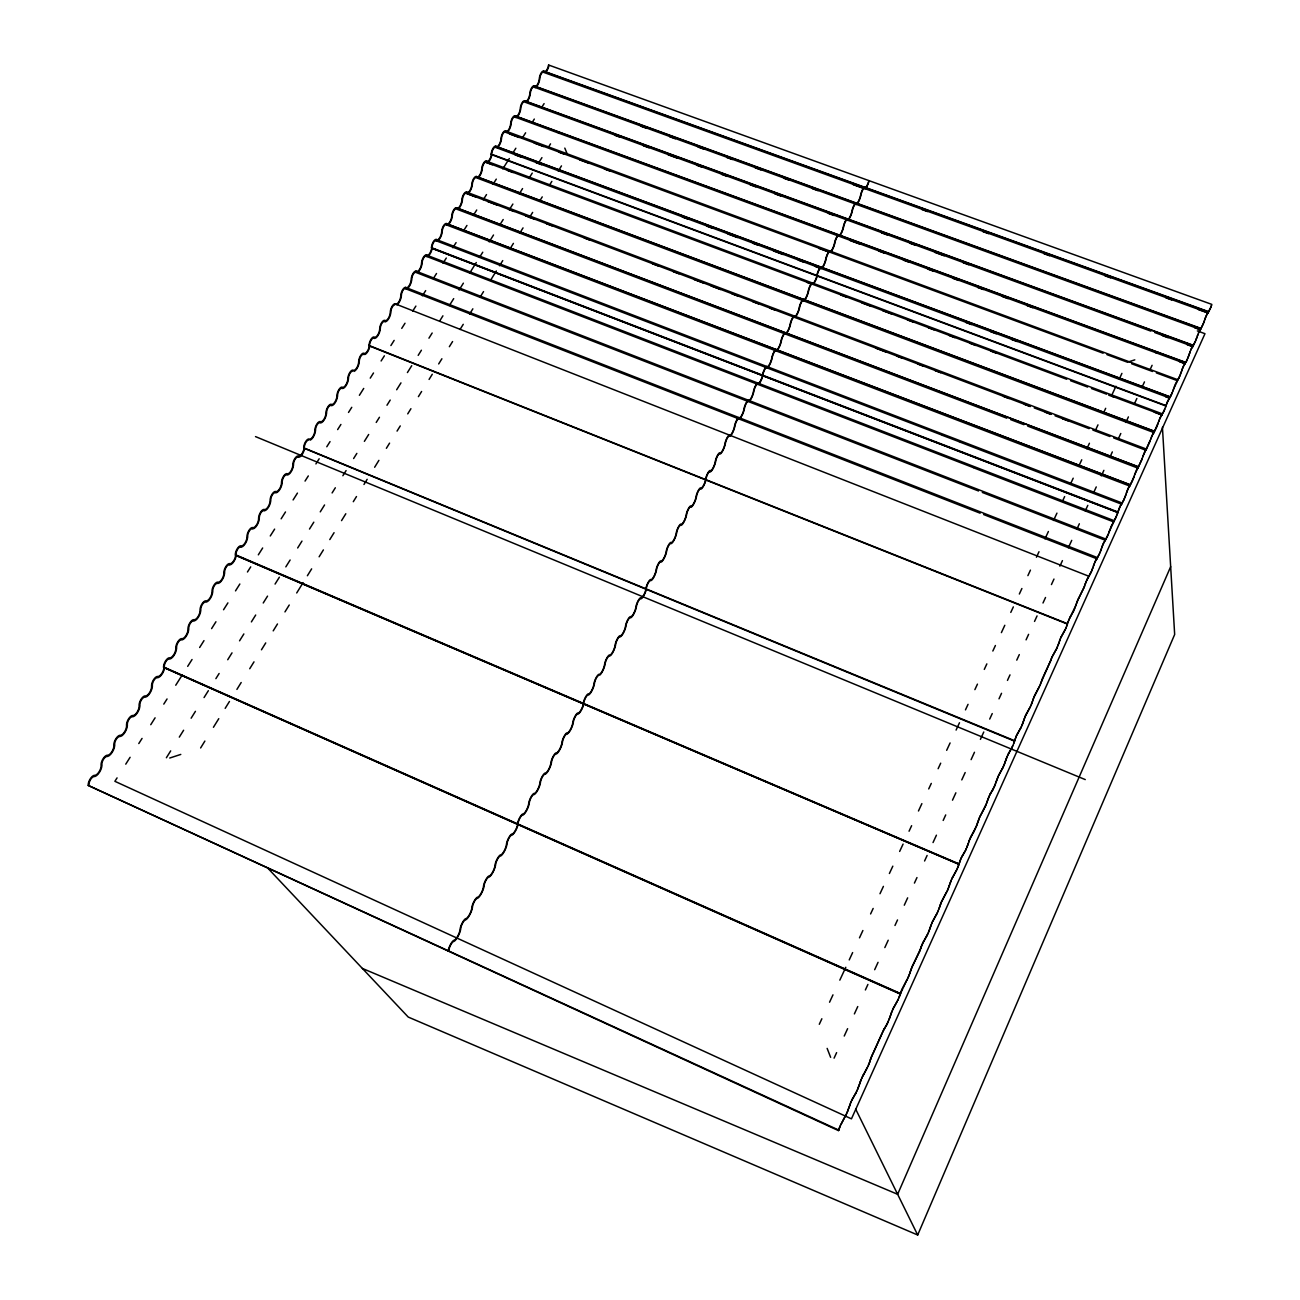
<?xml version="1.0" encoding="UTF-8"?>
<svg xmlns="http://www.w3.org/2000/svg" width="1300" height="1300" viewBox="0 0 1300 1300"><rect width="100%" height="100%" fill="white"/><g stroke="black" fill="none" stroke-linecap="round" stroke-linejoin="round"><path stroke-width="1.5" d="M900.949 992.16L900.51 993.525L164.32 667.306L164.32 665.876A4.973 2.161 -64 0 1 168.691 659.035L169.894 659.003A7.638 3.315 -64.2 0 0 176.572 648.538L176.589 646.669A4.956 2.145 -64.3 0 1 180.928 639.876L182.097 639.876A7.589 3.299 -64.5 0 0 188.711 629.492L188.744 627.624A4.924 2.129 -64.6 0 1 193.05 620.88L193.57 620.896M959.822 861.673L959.059 863.899L235.999 554.97L236.047 553.524A4.826 2.08 -65.8 0 1 240.207 546.991L240.695 547.04M839.215 1128.806L838.451 1130.594L88.221 785.428A6.532 2.844 -62.1 0 1 90.236 778.879A6.532 2.844 -62.1 0 1 94.672 775.32A6.532 2.844 -62.2 0 0 99.076 771.794A6.532 2.844 -62.2 0 0 101.091 765.261A6.5 2.828 -62.4 0 1 103.106 758.712A6.5 2.828 -62.4 0 1 107.494 755.219A6.484 2.828 -62.6 0 0 111.849 751.758A6.484 2.828 -62.6 0 0 113.864 745.241A6.451 2.811 -62.7 0 1 115.895 738.725A6.451 2.811 -62.7 0 1 120.218 735.296A6.451 2.811 -62.9 0 0 124.524 731.9A6.451 2.811 -62.9 0 0 126.539 725.384A6.419 2.795 -63 0 1 128.554 718.884A6.419 2.795 -63 0 1 132.844 715.52A6.419 2.795 -63.2 0 0 137.085 712.189A6.419 2.795 -63.2 0 0 139.1 705.705A6.386 2.779 -63.4 0 1 141.115 699.205A6.386 2.779 -63.4 0 1 145.356 695.923A6.37 2.779 -63.5 0 0 149.549 692.656A6.37 2.779 -63.5 0 0 151.564 686.173A6.337 2.762 -63.7 0 1 153.579 679.705A6.337 2.762 -63.7 0 1 157.755 676.471A6.337 2.762 -63.8 0 0 161.574 673.774A6.337 2.762 -63.8 0 0 163.93 667.745L164.515 668.395A7.67 3.348 -63.8 0 1 157.982 677.674L156.764 677.722A5.005 2.178 -63.7 0 0 152.36 684.629L152.36 686.481A7.719 3.364 -63.5 0 1 145.567 697.109L144.349 697.174A5.038 2.194 -63.4 0 0 139.896 704.145L139.912 705.981A7.768 3.38 -63.2 0 1 133.071 716.706L131.82 716.804A5.07 2.21 -63 0 0 127.335 723.808L127.351 725.66A7.816 3.413 -62.9 0 1 120.461 736.466M1068.096 622.148L1067.446 623.691L369.037 345.475A5.834 2.405 -69 0 1 371.036 339.267A5.834 2.405 -69 0 1 374.384 337.106A5.834 2.405 -69.1 0 0 377.715 334.961A5.834 2.405 -69.1 0 0 379.697 328.77A5.817 2.389 -69.2 0 1 381.696 322.595A5.817 2.389 -69.2 0 1 384.995 320.466A5.817 2.373 -69.4 0 0 388.294 318.37A5.817 2.373 -69.4 0 0 390.276 312.195A5.801 2.356 -69.4 0 1 392.259 306.036A5.801 2.356 -69.4 0 1 395.541 303.956A5.801 2.356 -69.6 0 0 398.791 301.909A5.801 2.356 -69.6 0 0 400.774 295.75A5.785 2.34 -69.7 0 1 402.756 289.591A5.785 2.34 -69.7 0 1 405.99 287.576A5.785 2.34 -69.8 0 0 409.207 285.577A5.785 2.34 -69.8 0 0 411.19 279.435A5.769 2.324 -69.9 0 1 413.173 273.293A5.769 2.324 -69.9 0 1 416.374 271.31A5.769 2.324 -70 0 0 419.559 269.36A5.769 2.324 -70 0 0 421.541 263.234A5.753 2.308 -70.1 0 1 423.524 257.108A5.753 2.308 -70.1 0 1 426.676 255.174A5.753 2.308 -70.2 0 0 429.552 253.662A5.753 2.308 -70.2 0 0 431.714 248.121L432.071 249.031A6.955 2.795 -70.2 0 1 426.725 256.506L425.88 256.132A4.534 1.82 -70.1 0 0 422.224 261.869L422.045 263.819A6.987 2.811 -70 0 1 417.674 272.317M838.451 1130.594L839.491 1127.994M849.794 1105.39L846.349 1114.376M860.275 1082.201L857.513 1089.644M869.635 1061.84L870.659 1059.207M890.126 1016.454L891.443 1013.009M891.15 1013.837L888.842 1019.883M909.951 972.562L911.999 967.265M910.975 969.962L909.594 973.602M919.896 950.56L921.212 947.131M920.92 947.96L912.405 966.274M929.76 928.736L932.669 921.099M940.534 904.524L938.714 909.301M949.211 885.658L950.869 881.351M968.029 843.992L969.036 841.425M977.486 823.095L979.127 818.789M978.477 820.528L977.096 824.135M986.846 802.36L989.235 795.941M1005.339 761.426L1008.702 752.863M1006.33 758.891L1004.949 762.483M1015.804 737.587L1014.487 740.935L1015.462 738.497M1023.23 721.809L1024.514 718.445M1024.221 719.29L1021.459 726.635M1032.216 701.935L1033.191 699.416M1042.096 679.705L1040.309 684.401M1050.936 660.156L1043.494 676.13M1058.704 643.273L1059.695 640.77M1084.297 586.625L1085.273 584.139M1101.197 549.217L1102.156 546.747M1120.828 504.709L1117.886 512.038L1118.829 509.698M1125.767 494.812L1127.051 491.514M1133.925 476.759L1135.193 473.476M1142.017 458.851L1143.285 455.569M1166.604 404.121L1166.084 405.616L491.205 154.082A5.639 2.178 -71.4 0 1 493.171 148.054A5.639 2.178 -71.4 0 1 496.096 146.429A5.655 2.178 -71.6 0 0 499.005 144.804A5.655 2.178 -71.6 0 0 500.971 138.791A5.639 2.161 -71.6 0 1 502.921 132.779A5.639 2.161 -71.6 0 1 505.814 131.202A5.639 2.161 -71.7 0 0 508.69 129.626A5.639 2.161 -71.7 0 0 510.656 123.614A5.622 2.145 -71.8 0 1 512.606 117.617A5.622 2.145 -71.8 0 1 515.466 116.074A5.622 2.129 -71.9 0 0 518.31 114.546A5.622 2.129 -71.9 0 0 520.26 108.55A5.606 2.113 -71.9 0 1 522.226 102.57A5.606 2.113 -71.9 0 1 525.054 101.059A5.606 2.113 -72 0 0 527.849 99.58A5.606 2.113 -72 0 0 529.815 93.6A5.59 2.096 -72.1 0 1 531.765 87.62A5.59 2.096 -72.1 0 1 534.56 86.157A5.606 2.096 -72.2 0 0 537.339 84.711A5.606 2.096 -72.2 0 0 539.289 78.748A5.59 2.08 -72.2 0 1 541.255 72.784A5.59 2.08 -72.2 0 1 544.001 71.37A5.59 2.08 -72.4 0 0 546.504 70.33A5.59 2.08 -72.4 0 0 548.584 65L1211.795 304.379L1211.405 305.451M1173.494 389.188L1178.743 378.121M1182.22 369.541L1180.871 373.019M1188.98 354.868L1190.247 351.618M1189.939 352.463L1188.168 357.045M848.396 1109.079L850.428 1103.668M1197.592 335.514L1196.26 338.975M1204.255 321.084L1206.189 315.835M870.106 1060.946L868.335 1065.269M870.171 1060.101L870.951 1058.395M164.612 667.761L900.477 993.85L898.95 997.474M900.477 993.85L898.495 998.871M929.386 929.776L931.401 924.414M940.111 905.304L940.826 903.695M939.949 906.327L938.226 910.52M949.796 883.854L951.242 880.392M948.837 886.714L949.634 884.894M298.577 457.324A7.247 3.071 -67.4 0 0 304.493 449.004L304.021 448.224A5.98 2.535 -67.4 0 1 301.762 453.993A5.98 2.535 -67.4 0 1 298.464 456.04A5.98 2.535 -67.2 0 0 294.84 458.575A5.98 2.535 -67.2 0 0 292.825 464.864A6.013 2.551 -67.1 0 1 290.826 471.169A6.013 2.551 -67.1 0 1 287.186 473.72A6.013 2.551 -66.9 0 0 283.498 476.304A6.013 2.551 -66.9 0 0 281.499 482.609A6.029 2.567 -66.8 0 1 279.5 488.93A6.029 2.567 -66.8 0 1 275.811 491.546A6.045 2.567 -66.7 0 0 272.09 494.179A6.045 2.567 -66.7 0 0 270.091 500.5A6.061 2.6 -66.5 0 1 268.076 506.837A6.061 2.6 -66.5 0 1 264.339 509.503A6.061 2.6 -66.4 0 0 260.585 512.184A6.061 2.6 -66.4 0 0 258.586 518.538A6.094 2.616 -66.3 0 1 256.571 524.875A6.094 2.616 -66.3 0 1 252.785 527.605A6.094 2.616 -66.1 0 0 248.982 530.351A6.094 2.616 -66.1 0 0 246.984 536.705A6.11 2.633 -66 0 1 244.969 543.059A6.11 2.633 -66 0 1 241.15 545.837A6.126 2.633 -65.8 0 0 237.299 548.649A6.126 2.633 -65.8 0 0 235.284 555.019L958.994 864.289L957.531 867.799M968.451 843.261L967.233 846.186M968.63 842.173L969.345 840.596M986.472 803.416L988.861 797.128M995.751 782.86L998.14 776.587M1014.081 742.267L1014.601 741.195L304.021 448.224M1032.574 701.285L1031.388 704.129M1032.834 700.05L1033.5 698.571M1040.731 683.28L1051.229 659.311M1058.33 644.329L1059.061 642.655M1059.354 641.371L1059.987 639.925M1067.007 625.089L1067.511 624.081L369.314 345.914A5.85 2.421 -68.9 0 1 367.104 351.569A5.85 2.421 -68.9 0 1 364.033 353.324A5.85 2.421 -68.7 0 0 360.636 355.55A5.85 2.421 -68.7 0 0 358.654 361.757A5.883 2.438 -68.7 0 1 356.655 367.965A5.883 2.438 -68.7 0 1 353.243 370.207A5.883 2.438 -68.5 0 0 349.83 372.483A5.883 2.438 -68.5 0 0 347.831 378.706A5.899 2.454 -68.4 0 1 345.832 384.93A5.899 2.454 -68.4 0 1 342.387 387.221A5.899 2.454 -68.3 0 0 338.926 389.545A5.899 2.454 -68.3 0 0 336.928 395.785A5.915 2.47 -68.2 0 1 334.929 402.025A5.915 2.47 -68.2 0 1 331.451 404.365A5.915 2.47 -68 0 0 327.941 406.738A5.915 2.47 -68 0 0 325.942 412.994A5.947 2.502 -67.9 0 1 323.944 419.25A5.947 2.502 -67.9 0 1 320.418 421.655A5.947 2.502 -67.7 0 0 316.875 424.06A5.947 2.502 -67.7 0 0 314.876 430.332A5.964 2.519 -67.6 0 1 312.877 436.605A5.964 2.519 -67.6 0 1 309.303 439.059A5.964 2.519 -67.5 0 0 305.711 441.529A5.964 2.519 -67.5 0 0 303.713 447.817L1014.699 740.756M1067.755 622.749L1068.405 621.303M1075.36 606.613L1078.61 598.114M1076.384 603.655L1077.668 600.308M1076.075 604.971L1070.209 616.996M1084.622 586.056L1078.106 599.544M1084.947 584.724L1085.581 583.31M1093.43 565.939L1094.697 562.591M1092.39 568.913L1094.389 563.648M1093.105 567.288L1091.967 570.034M1100.807 550.29L1101.506 548.665M1101.847 547.3L1102.806 545.025M1109.144 531.814L1116.082 516.831M1110.818 527.442L1108.721 532.935M431.714 248.121L1117.821 512.411L1117.009 514.605M1126.434 492.879L1128.611 487.435M1126.076 494.293L1124.955 496.99M1134.591 474.825L1141.839 459.648M1134.217 476.255L1130.253 484.884L447.135 223.957M1142.684 456.918L1151.296 437.824M1142.31 458.364L1137.906 468.114L1027.731 426.124M1150.711 439.14L1152.434 434.769M1150.321 440.602L1145.95 450.288L1113.678 437.938M1158.674 421.525L1160.396 417.154M1158.284 422.988L1156.204 428.285M1159.259 420.192L1153.945 432.591L475.995 177.629A4.469 1.739 -71.1 0 0 472.469 183.154L472.257 185.136A6.89 2.697 -71 0 1 467.399 193.651M1165.515 407.046L1165.905 405.99L491.416 154.586A5.655 2.194 -71.4 0 1 489.288 160.014A5.655 2.194 -71.4 0 1 486.622 161.281A5.655 2.194 -71.3 0 0 483.665 162.939A5.655 2.194 -71.3 0 0 481.699 168.984A5.671 2.21 -71.2 0 1 479.733 175.029A5.671 2.21 -71.2 0 1 476.759 176.719A5.671 2.21 -71.1 0 0 473.769 178.425A5.671 2.21 -71.1 0 0 471.802 184.486A5.688 2.226 -71 0 1 469.836 190.548A5.688 2.226 -71 0 1 466.83 192.286A5.688 2.226 -70.9 0 0 463.808 194.041A5.688 2.226 -70.9 0 0 461.825 200.102A5.704 2.242 -70.8 0 1 459.859 206.18A5.704 2.242 -70.8 0 1 456.82 207.951A5.704 2.242 -70.7 0 0 453.765 209.755A5.704 2.242 -70.7 0 0 451.782 215.832A5.72 2.259 -70.6 0 1 449.816 221.926A5.72 2.259 -70.6 0 1 446.745 223.746A5.72 2.275 -70.5 0 0 443.641 225.582A5.72 2.275 -70.5 0 0 441.675 231.693A5.736 2.291 -70.4 0 1 439.692 237.786A5.736 2.291 -70.4 0 1 436.589 239.655A5.736 2.291 -70.3 0 0 433.452 241.54A5.736 2.291 -70.3 0 0 431.486 247.65L1118.016 512.021M1166.328 404.576L1166.913 403.276M1174.16 387.221L1175.428 383.939M1173.104 390.244L1173.77 388.716M1181.944 369.996L1183.211 366.714M1181.538 371.507L1180.449 374.124M1197.332 335.936L1197.901 334.669M1196.91 337.48L1195.837 340.08M1204.938 319.101L1205.75 316.94M1203.865 322.14L1204.515 320.661M839.069 1128.709L839.849 1127.068M849.664 1105.276L851.695 1100.32M860.145 1082.071L862.176 1077.115M870.545 1059.061L883.919 1029.129M869.667 1062.197L867.896 1066.65M891.053 1013.642L892.174 1011.124M890.159 1016.86L887.071 1024.156M900.851 991.949L902.314 988.309M910.894 969.735L912.876 964.909M909.951 973.001L907.562 978.851M920.839 947.716L921.944 945.263M919.896 951.015L913.25 964.421M928.947 930.93L929.744 929.208M940.485 904.248L941.184 902.785M948.399 887.867L949.179 886.161M958.783 864.923L957.06 869.229M969.004 841.116L969.686 839.686M967.996 844.529L966.745 847.389M978.461 820.202L980.379 815.506M977.421 823.631L973.944 831.724M986.781 802.929L980.688 815.165M995.312 783.997L997.766 777.53M1006.33 758.517L1007.24 756.194M1005.258 762.028L1004.039 764.806M1013.642 743.405L1014.374 741.829M1024.237 718.884L1026.122 714.285M1023.133 722.426L1022.044 725.238M1033.224 698.994L1033.841 697.678M1032.119 702.569L1031.014 705.364M1042.129 679.266L1043.023 676.975M1050.969 659.717L1052.35 656.273M1057.891 645.466L1058.59 643.939M1059.727 640.315L1060.329 639.031M1068.145 621.676L1068.746 620.409M1066.585 626.226L1067.267 624.715M1085.321 583.651L1085.922 582.416M1084.168 587.34L1078.821 597.951M1102.237 546.244L1103.586 542.864M1100.369 551.411L1101.051 549.965M1117.659 513.175L1116.586 515.905M1125.605 495.576L1123.98 499.622M1133.746 477.539L1132.138 481.569M1165.71 406.803L1164.101 410.784M1166.717 403.52L1170.601 396.061M1172.665 391.349L1173.283 390.016M1182.334 368.924L1182.773 367.819M1190.069 351.829L1190.93 349.619M1188.785 355.713L1187.729 358.394M1197.722 334.88L1198.6 332.67M1204.028 321.945L1200.501 329.761L1194.651 327.746M1210.007 309.173L1211.568 305.256M839.508 1127.539L840.239 1126.076M848.283 1109.778L847.031 1112.849M861.299 1079.487L856.83 1091.171M870.984 1057.891L872.56 1054.138M881.969 1033.711L872.966 1053.569M891.491 1012.489L892.515 1010.002M909.431 974.399L908.212 977.389M921.278 946.562L922.821 942.906M928.46 932.149L929.208 930.605M940.924 903.094L946.384 892.548M946.822 891.914L948.659 887.559M959.92 861.055L961.415 857.48M960.538 859.82L959.059 863.899M969.443 839.962L973.83 831.577M976.316 826.475L976.901 825.029M986.261 804.31L985.075 807.186M992.631 790.367L995.524 783.77M1004.737 763.409L1002.966 767.617M1015.609 737.799L1017.071 734.321M1013.854 743.21L1012.099 747.403M1024.66 717.746L1025.635 715.406M1033.646 697.856L1035.092 694.428M1039.919 685.653L1040.487 684.239M1051.391 658.58L1051.862 657.41M1060.166 639.178L1060.621 638.024M1058.07 645.304L1056.932 648.099M1068.584 620.555L1069.039 619.385M1065.61 628.859L1066.747 626.08M1075.1 607.62L1073.394 611.666M1085.76 582.53L1086.215 581.376M1092.114 569.936L1090.993 572.666M1099.962 552.695L1100.531 551.314M1111.013 526.63L1115.205 518.781M1108.315 534.219L1108.868 532.854M1119.04 508.885L1119.95 506.642M1127.246 490.685L1128.172 488.459M1135.404 472.631L1136.769 469.414M1143.496 454.74L1144.845 451.523M1151.524 436.962L1151.979 435.841M1159.486 419.331L1159.941 418.226M1167.14 402.399L1167.595 401.294M1172.779 391.349L1171.17 395.168M1180.546 374.14L1179.474 376.756M1195.382 341.429L1195.919 340.113M1202.987 324.61L1203.524 323.277M1210.528 307.905L1211.064 306.589M941.411 901.891L941.915 900.656M937.771 911.934L938.389 910.455M951.096 880.441L951.6 879.222M947.456 890.484L948.074 889.021M969.93 838.76L970.938 836.404M966.875 847.356L965.656 850.216M979.371 817.863L979.875 816.66M998.026 776.571L1002.576 768.137M994.354 786.63L994.955 785.2M1016.08 736.613L1016.568 735.442M1034.215 696.751L1039.35 686.725M1030.429 706.761L1030.932 705.299M1039.837 685.571L1035.352 694.184M1060.703 638.121L1061.109 636.87M1057.436 646.62L1056.347 649.399M1069.12 619.499L1069.997 617.191M1066.114 627.38L1065.041 630.159M1086.28 581.506L1086.686 580.255M1094.763 562.738L1095.169 561.486M1091.496 571.188L1087.369 579.036M1103.164 544.131L1106.918 537.128M1099.41 554.044L1099.914 552.549M1108.266 534.072L1107.194 536.819M1116.554 515.726L1115.481 518.472M1124.5 498.111L1123.444 500.858M1164.638 409.273L1163.581 411.986M1172.226 392.47L1170.682 396.207M1183.211 366.957L1183.65 365.658M1180.01 375.229L1178.954 377.942M1190.93 349.879L1191.369 348.562M1187.193 359.661L1187.729 358.134M1198.584 332.93L1199.461 330.655M1195.399 341.169L1192.734 346.726L1187.046 344.63M1206.189 316.111L1207.05 313.836M840.011 1126.288L840.564 1125.004M850.59 1102.871L851.142 1101.587M931.629 923.52L932.149 922.285M928.623 932.068L926.737 936.358M268.011 868.367L408.249 1017.071L917.686 1235L1174.664 634.481L1162.428 427.212M1170.666 566.702L897.634 1194.294L362.375 968.435M1099.443 553.67L1096.924 558.821L983.629 514.54M1107.795 535.178L1105.309 540.264L982.312 492.44M1152.352 435.207L1153.945 432.591M1160.315 417.593L1163.744 411.32M1167.953 400.676L1170.943 395.363M1175.785 383.338L1179.132 377.276M1183.569 366.129L1186.12 361.692M1191.288 349.05L1191.807 347.604M1198.941 332.101L1202.549 325.39M1186.672 360.831L1187.29 359.19M1194.944 342.225L1193.205 345.54L525.395 101.319M1206.53 315.283L1209.682 309.627M1210.105 308.669L1208.074 313.007L1198.405 309.611M840.678 1125.069L845.796 1115.237M861.721 1078.48L863.249 1074.856M882.391 1032.72L886.259 1025.456M892.596 1010.133L893.604 1007.614M867.799 1066.536L863.379 1074.97M888.306 1021.134L886.47 1025.424M897.845 1000.35L898.43 998.725M922.35 944.288L923.341 941.785M927.94 933.367L923.569 941.655M951.649 879.434L952.624 876.964M937.722 911.739L936.52 914.696M960.944 858.861L961.919 856.391M956.426 870.642L957.011 869.017M966.241 848.591L965.055 851.516M989.251 796.201L990.226 793.747M975.682 827.678L971.246 836.046M998.53 775.661L1002.138 769.031M1007.744 755.284L1011.286 748.784M1003.551 765.976L1002.381 768.869M1012.684 745.761L1011.514 748.637M1020.858 727.984L1021.459 726.342M1052.334 656.597L1056.023 649.805M1030.445 706.452L1026.382 714.025M1061.076 637.211L1064.716 630.549M1069.494 618.605L1073.085 612.04M1086.654 580.629L1087.158 579.199M1095.136 561.86L1095.64 560.43M834.08 1058.151L836.615 1052.626M844.236 1036.035L847.616 1028.674M854.376 1013.919L857.756 1006.557M865.377 989.966L867.913 984.441M874.673 969.702L878.053 962.325M884.829 947.586L888.209 940.225M894.969 925.486L897.52 919.945M904.28 905.206L907.66 897.845M914.42 883.09L916.971 877.565M924.576 860.99L927.111 855.449M933.026 842.562L936.423 835.185M943.182 820.446L945.717 814.921M952.494 800.183L955.874 792.805M961.789 779.903L965.169 772.541M971.1 759.639L974.48 752.261M980.395 739.375L983.775 731.997M989.706 719.095L992.241 713.57M999.001 698.831L1001.536 693.306M1007.467 680.404L1010.002 674.879M1016.763 660.14L1019.298 654.599M1026.074 639.86L1028.609 634.335M1034.524 621.433L1037.059 615.908M1042.99 603.005L1045.525 597.48M1051.44 584.577L1053.975 579.053M1059.89 566.15L1062.441 560.625M1068.356 547.722L1071.736 540.361M1076.806 529.311L1079.358 523.77M1085.273 510.884L1087.807 505.343M1093.722 492.456L1096.257 486.915M1101.344 475.865L1103.879 470.34M1109.794 457.438L1112.329 451.913M1118.26 439.01L1120.795 433.485M1125.865 422.435L1128.4 416.894M1134.331 404.007L1136.866 398.466M1141.936 387.416L1144.471 381.891M1150.386 368.989L1152.092 365.3M1052.707 655.736L1056.477 648.83M1065.171 629.59L1061.45 636.366M1026.009 714.821L1029.957 707.558M1016.958 734.858L1020.5 728.471M1020.971 727.447L1017.331 734.045M980.298 815.994L984.555 808.08M989.658 795.291L992.517 790.189M993.85 787.508L990.389 793.747M952.055 878.508L956.004 871.26M932.62 921.538L936.211 915.005M942.37 899.925L946.888 891.459M956.508 870.171L952.819 876.899M937.202 912.925L933.026 920.66M902.818 987.496L907.075 979.583M893.019 1009.158L894.108 1006.574M906.929 980.233L907.611 978.445M897.894 999.944L894.205 1006.752M851.679 1100.661L852.264 1099.101M841.116 1124.061L846.365 1114.035M867.246 1067.788L862.599 1076.546M856.164 1092.618L856.846 1090.814M819.293 1024.286L821.86 1018.761M829.562 1002.219L832.975 994.858M839.816 980.151L845.796 967.281M849.225 959.92L852.638 952.575M859.479 937.852L862.891 930.508M870.594 913.949L873.161 908.44M879.986 893.734L883.415 886.373M889.395 873.502L892.824 866.158M899.649 851.435L903.077 844.09M909.057 831.22L911.625 825.695M918.466 810.989L921.879 803.628M928.72 788.921L931.288 783.413M938.129 768.706L940.696 763.181M946.676 750.311L950.089 742.95M956.085 730.08L959.498 722.735M965.477 709.865L968.045 704.34M974.886 689.634L977.454 684.125M984.295 669.403L986.846 663.894M992.842 651.024L995.41 645.499M1001.39 632.629L1004.803 625.284M1010.783 612.414L1013.35 606.889M1019.346 594.019L1021.898 588.51M1027.894 575.64L1030.445 570.115M1036.441 557.245L1039.009 551.736M1044.989 538.866L1048.401 531.505M1053.536 520.471L1056.949 513.126M1062.945 500.256L1064.651 496.567M1070.631 483.698L1073.199 478.189M1079.179 465.319L1081.746 459.794M1086.881 448.76L1089.432 443.251M1095.429 430.381L1097.98 424.856M1103.976 411.986L1105.682 408.314M1111.663 395.444L1115.936 386.246M1119.365 378.901L1121.916 373.376M1191.612 348.286L1193.205 345.54M1183.91 365.349L1186.461 361.01M1186.201 361.855L1186.868 360.165M1152.694 434.411L1155.846 428.837M1160.656 416.812L1163.354 412.197M1128.465 488.069L1130.253 484.884M1120.243 506.236L1123.168 501.134M1131.747 482.17L1129.781 486.086L445.949 224.689A4.501 1.788 -70.5 0 0 442.341 230.344L442.163 232.31A6.939 2.762 -70.4 0 1 436.621 241.004L435.793 240.614A4.518 1.804 -70.3 0 0 432.169 246.301L431.486 247.65M1095.494 561.031L1098.987 554.71M1103.895 542.425L1105.309 540.264M1123.59 500.24L1121.608 504.189L959.351 441.854M1087.028 579.784L1090.57 573.349M852.117 1099.719L855.286 1094.015M855.53 1093.918L856.294 1092M923.179 942.451L926.413 936.682M897.358 1001.097L893.847 1007.435M961.74 857.09L964.763 851.76M965.234 850.818L962.114 856.342M1011.725 747.906L1008.849 752.895M1095.835 560.3L1096.924 558.821M1136.931 469.332L1137.906 468.114M1128.79 487.354L1129.651 485.924M1145.007 451.457L1145.836 450.076M1207.164 313.885L1208.074 313.007M1199.575 330.688L1200.371 329.826M1191.921 347.62L1192.734 346.726M852.54 1098.858L855.774 1093.089M886.714 1024.562L884.033 1029.291M906.587 980.59L900.51 993.525M1120.876 504.92L1121.608 504.189M200.623 747.955L204.88 741.065M213.428 727.285L218.774 718.673M225.176 708.354L229.45 701.464M236.909 689.406L241.182 682.516M249.73 668.736L254.004 661.846M261.463 649.789L265.736 642.915M273.211 630.858L277.485 623.967M284.96 611.91L289.234 605.02M296.709 592.962L303.111 582.628M307.385 575.738L311.642 568.864M319.118 556.806L323.391 549.916M329.794 539.581L334.067 532.691M341.543 520.634L345.816 513.744M353.291 501.702L356.493 496.535M363.967 484.477L367.169 479.31M374.644 467.253L378.901 460.363M386.376 448.305L389.577 443.137M397.053 431.096L400.254 425.929M407.729 413.871L410.93 408.704M418.405 396.646L421.606 391.479M429.081 379.421L432.282 374.254M438.685 363.935L441.902 358.767M449.361 346.71L452.579 341.543M460.038 329.485L463.255 324.317M469.657 313.983L472.859 308.815M480.334 296.774L483.535 291.606M491.01 279.549L496.34 270.936M499.541 265.769L502.743 260.601M510.218 248.544L513.419 243.376M519.837 233.041L523.039 227.89M529.441 217.555L532.642 212.387M540.117 200.33L542.246 196.885M549.721 184.827L551.85 181.382M558.269 171.048L561.47 165.88M166.384 757.754L170.69 750.88M179.303 737.116L183.609 730.242M191.132 718.201L195.439 711.327M204.051 697.564L208.357 690.69M215.881 678.649L219.115 673.497M227.727 659.734L232.018 652.86M239.557 640.819L243.864 633.945M251.387 621.904L255.694 615.03M263.234 602.989L267.54 596.115M275.064 584.074L279.37 577.2M285.821 566.881L290.127 560.008M297.668 547.966L301.974 541.092M309.498 529.051L313.804 522.178M320.255 511.859L324.561 504.969M332.101 492.944L335.335 487.776M342.859 475.735L346.092 470.584M353.616 458.543L356.85 453.391M364.374 441.35L368.68 434.476M376.22 422.435L379.454 417.267M386.977 405.243L390.211 400.075M396.662 389.756L400.969 382.882M407.42 372.564L411.726 365.69M418.177 355.371L421.411 350.22M428.951 338.179L432.169 333.011M439.709 320.986L442.926 315.819M449.394 305.5L453.7 298.626M459.079 290.03L463.385 283.156M469.836 272.838L476.288 262.519M479.521 257.351L482.755 252.2M489.206 241.881L493.512 235.007M499.964 224.689L503.198 219.521M509.649 209.203L512.883 204.051M519.334 193.732L522.567 188.565M529.019 178.263L532.253 173.095M538.704 162.776L541.938 157.625M548.389 147.306L550.534 143.861M117.065 777.887L114.888 781.316L851.451 1118.845L1204.97 333.694L1197.349 330.915M125.759 764.156L130.097 757.299M138.791 743.567L142.058 738.416M150.751 724.701L155.09 717.827M163.784 704.113L167.05 698.961M175.744 685.23L182.26 674.944M187.688 666.364L192.043 659.506M199.648 647.497L203.986 640.624M211.607 628.615L215.946 621.758M223.551 609.749L227.906 602.891M235.511 590.883L239.85 584.009M247.455 572L250.721 566.865M258.326 554.84L262.665 547.983M270.27 535.974L274.625 529.116M281.141 518.814L285.496 511.956M293.101 499.948L297.44 493.09M305.045 481.081L308.311 475.93M315.916 463.921L319.166 458.77M326.787 446.761L330.037 441.61M337.642 429.601L340.909 424.45M348.514 412.441L351.764 407.306M359.385 395.298L363.724 388.424M370.24 378.137L373.506 372.986M381.111 360.977L384.377 355.826M390.894 345.54L394.144 340.389M401.749 328.38L405.015 323.229M412.62 311.22L415.886 306.085M422.402 295.783L425.669 290.631M433.274 278.623L436.524 273.488M443.04 263.185L446.306 258.034M452.823 247.748L456.089 242.596M463.694 230.588L466.944 225.436M473.476 215.15L476.726 209.999M483.259 199.713L486.509 194.561M493.025 184.259L496.291 179.124M502.808 168.821L509.324 158.535M512.59 153.384L515.856 148.232M522.372 137.946L525.622 132.795M532.155 122.509L534.316 119.064M541.921 107.055L544.099 103.626M958.994 864.289L235.641 555.376A6.143 2.649 -65.7 0 1 233.334 561.275A6.143 2.649 -65.7 0 1 229.791 563.648A6.143 2.649 -65.5 0 0 225.891 566.508A6.143 2.649 -65.5 0 0 223.876 572.894A6.175 2.665 -65.4 0 1 221.877 579.28A6.175 2.665 -65.4 0 1 217.961 582.173A6.175 2.665 -65.2 0 0 214.012 585.097A6.175 2.665 -65.2 0 0 212.014 591.5A6.207 2.681 -65.1 0 1 209.999 597.903A6.207 2.681 -65.1 0 1 206.034 600.86A6.207 2.681 -64.9 0 0 202.053 603.834A6.207 2.681 -64.9 0 0 200.037 610.253A6.24 2.697 -64.8 0 1 198.023 616.671A6.24 2.697 -64.8 0 1 194.009 619.678A6.24 2.697 -64.6 0 0 189.979 622.716A6.24 2.697 -64.6 0 0 187.964 629.151A6.272 2.73 -64.5 0 1 185.949 635.586A6.272 2.73 -64.5 0 1 181.903 638.658A6.272 2.73 -64.3 0 0 177.808 641.761A6.272 2.73 -64.3 0 0 175.809 648.212A6.305 2.746 -64.2 0 1 173.794 654.664A6.305 2.746 -64.2 0 1 169.683 657.8A6.305 2.746 -64 0 0 165.555 660.969A6.305 2.746 -64 0 0 163.54 667.42L900.25 994.061M465.465 919.864L465.043 920.01A5.33 1.43 -64.8 0 0 460.866 927.68L460.639 929.467A8.223 2.21 -64.7 0 1 454.188 941.281L453.245 941.639A5.362 1.446 -64.6 0 0 449.02 949.374L448.224 951.064A6.792 1.82 -64.6 0 1 450.548 944.352A6.792 1.82 -64.6 0 1 454.171 940.193A6.792 1.82 -64.7 0 0 457.746 936.065A6.792 1.82 -64.7 0 0 460.07 929.37A6.744 1.804 -64.8 0 1 462.394 922.659A6.744 1.804 -64.8 0 1 465.952 918.58A6.744 1.82 -64.9 0 0 469.495 914.534A6.744 1.82 -64.9 0 0 471.819 907.839A6.711 1.804 -64.9 0 1 474.126 901.16A6.711 1.804 -64.9 0 1 477.652 897.163A6.695 1.804 -65 0 0 481.13 893.181A6.695 1.804 -65 0 0 483.454 886.519A6.662 1.788 -65.1 0 1 485.761 879.84A6.662 1.788 -65.1 0 1 489.239 875.908A6.662 1.788 -65.2 0 0 492.684 872.008A6.662 1.788 -65.2 0 0 494.991 865.361A6.63 1.771 -65.3 0 1 497.299 858.715A6.63 1.771 -65.3 0 1 500.727 854.847A6.614 1.771 -65.4 0 0 504.124 851.029A6.614 1.771 -65.4 0 0 506.431 844.383A6.597 1.755 -65.5 0 1 508.739 837.752A6.597 1.755 -65.5 0 1 512.119 833.966A6.581 1.771 -65.6 0 0 515.174 830.749A6.581 1.771 -65.6 0 0 517.644 824.509L517.969 825.045A7.979 2.129 -65.6 0 1 512.102 835.104L511.257 835.331A5.2 1.397 -65.5 0 0 507.211 842.741L506.951 844.561A8.011 2.145 -65.4 0 1 500.711 855.985L499.85 856.229A5.232 1.397 -65.3 0 0 495.771 863.704L495.511 865.508A8.06 2.161 -65.2 0 1 489.239 877.029L488.345 877.305A5.265 1.414 -65.1 0 0 484.234 884.845L483.99 886.649A8.109 2.178 -65 0 1 477.652 898.267L476.743 898.56A5.297 1.414 -64.9 0 0 472.599 906.165L472.355 907.969A8.157 2.194 -64.9 0 1 465.969 919.685M169.731 758.03L180.781 754.423M1128.985 361.725L1134.803 359.856M1156.074 353.031L1158.007 352.414M88.221 785.428L838.809 1130.122M544.895 774.264L544.538 774.329A5.119 1.365 -66 0 0 540.589 781.56L540.312 783.396A7.881 2.113 -65.9 0 1 534.235 794.528L533.406 794.706A5.135 1.365 -65.8 0 0 529.441 802.003L529.165 803.839A7.93 2.113 -65.7 0 1 523.039 815.067L522.194 815.262A5.168 1.381 -65.6 0 0 518.18 822.624L517.416 824.249A6.549 1.755 -65.6 0 1 519.724 817.635A6.549 1.755 -65.6 0 1 523.055 813.914A6.549 1.755 -65.7 0 0 526.37 810.225A6.549 1.755 -65.7 0 0 528.678 803.628A6.516 1.739 -65.8 0 1 530.985 797.014A6.516 1.739 -65.8 0 1 534.267 793.374A6.516 1.739 -65.9 0 0 537.534 789.766A6.516 1.739 -65.9 0 0 539.825 783.169A6.484 1.723 -66 0 1 542.133 776.587A6.484 1.723 -66 0 1 545.383 773.012A6.484 1.723 -66.1 0 0 548.6 769.47A6.484 1.723 -66.1 0 0 550.891 762.889A6.451 1.706 -66.2 0 1 553.199 756.308A6.451 1.706 -66.2 0 1 556.4 752.814A6.451 1.706 -66.3 0 0 559.569 749.336A6.451 1.706 -66.3 0 0 561.876 742.771A6.419 1.706 -66.3 0 1 564.168 736.222A6.419 1.706 -66.3 0 1 567.32 732.778A6.419 1.706 -66.4 0 0 570.456 729.381A6.419 1.706 -66.4 0 0 572.747 722.832A6.386 1.69 -66.5 0 1 575.039 716.284A6.386 1.69 -66.5 0 1 578.159 712.92A6.386 1.69 -66.6 0 0 580.97 710.092A6.386 1.69 -66.6 0 0 583.391 703.983L583.651 704.616A7.719 2.047 -66.6 0 1 578.094 714.106L577.346 714.188A5.038 1.333 -66.5 0 0 573.495 721.24L573.202 723.109A7.768 2.064 -66.4 0 1 567.271 733.964M566.849 734.029L566.491 734.077A5.07 1.349 -66.3 0 0 562.624 741.179L562.331 743.031A7.8 2.08 -66.3 0 1 556.351 753.984L555.555 754.114A5.086 1.349 -66.2 0 0 551.655 761.28L551.363 763.133A7.849 2.096 -66.1 0 1 545.334 774.166M119.763 736.531L119.194 736.58A5.103 2.226 -62.7 0 0 114.676 743.649L114.692 745.501A7.865 3.429 -62.6 0 1 107.754 756.389L106.454 756.519A5.135 2.226 -62.4 0 0 101.904 763.653L101.936 765.489A7.914 3.445 -62.2 0 1 94.933 776.474L93.616 776.636A5.168 2.242 -62.1 0 0 89.034 783.835L89.066 785.233M609.326 656.142L609.017 656.142A4.973 1.3 -67 0 0 605.264 663.033L604.939 664.901A7.654 2.015 -66.9 0 1 599.69 675.204M303.713 447.817L304.444 446.371A4.712 1.982 -67.5 0 1 308.425 440.131M640.559 598.91L640.25 598.894A4.907 1.268 -67.4 0 0 636.594 605.605L636.253 607.506A7.556 1.966 -67.4 0 1 630.614 617.841L629.915 617.825A4.924 1.284 -67.3 0 0 626.226 624.601L625.901 626.486A7.589 1.982 -67.2 0 1 620.214 636.903L619.515 636.903A4.94 1.3 -67.1 0 0 615.778 643.727L615.469 645.613A7.621 1.999 -67.1 0 1 610.253 655.834M229.336 564.834L228.849 564.801A4.859 2.096 -65.5 0 0 224.64 571.383L224.591 573.267A7.475 3.234 -65.4 0 1 218.124 583.408L217.002 583.342A4.875 2.096 -65.2 0 0 212.778 589.972L212.729 591.858A7.508 3.25 -65.1 0 1 206.213 602.079L205.075 602.046A4.907 2.113 -64.9 0 0 200.801 608.725L200.769 610.61A7.556 3.283 -64.8 0 1 194.204 620.896M650.471 580.742L650.179 580.71A4.875 1.268 -67.6 0 0 646.539 587.372L645.824 588.9A6.191 1.593 -67.6 0 1 648.099 582.465A6.191 1.593 -67.6 0 1 650.942 579.54A6.191 1.593 -67.7 0 0 653.754 576.631A6.191 1.593 -67.7 0 0 656.029 570.196A6.159 1.593 -67.7 0 1 658.288 563.778A6.159 1.593 -67.7 0 1 661.099 560.918A6.159 1.593 -67.8 0 0 663.878 558.074A6.159 1.593 -67.8 0 0 666.136 551.655A6.143 1.576 -67.9 0 1 668.411 545.253A6.143 1.576 -67.9 0 1 671.174 542.441A6.143 1.576 -68 0 0 673.92 539.646A6.143 1.576 -68 0 0 676.179 533.26A6.11 1.56 -68 0 1 678.438 526.874A6.11 1.56 -68 0 1 681.168 524.111A6.11 1.56 -68.1 0 0 683.881 521.381A6.11 1.56 -68.1 0 0 686.14 515.011A6.094 1.544 -68.2 0 1 688.399 508.625A6.094 1.544 -68.2 0 1 691.08 505.944A6.094 1.544 -68.2 0 0 693.761 503.262A6.094 1.544 -68.2 0 0 696.02 496.909A6.061 1.544 -68.3 0 1 698.262 490.539A6.061 1.544 -68.3 0 1 700.928 487.906A6.078 1.544 -68.4 0 0 703.3 485.745A6.078 1.544 -68.4 0 0 705.624 479.895L705.786 480.675A7.345 1.852 -68.4 0 1 700.798 489.174L700.196 489.011A4.794 1.219 -68.3 0 0 696.702 495.43L696.329 497.348A7.378 1.869 -68.2 0 1 690.95 507.211M252.346 528.791L251.875 528.742A4.81 2.064 -66.1 0 0 247.731 535.21L247.666 537.111A7.41 3.185 -66 0 1 241.296 547.089M263.9 510.689L263.429 510.624A4.777 2.047 -66.4 0 0 259.334 517.043L259.252 518.96A7.378 3.169 -66.3 0 1 252.931 528.856M235.641 555.376L236.161 556.108A7.442 3.201 -65.7 0 1 229.954 564.883M369.037 345.475L369.752 344.061A4.599 1.901 -69 0 1 373.555 338.114L374.449 338.423A7.069 2.909 -69.1 0 0 380.25 329.322L380.396 327.373A4.582 1.885 -69.2 0 1 384.166 321.474L385.06 321.799M298.025 457.226L297.57 457.129A4.729 1.999 -67.2 0 0 293.572 463.418L293.475 465.335A7.28 3.087 -67.1 0 1 287.3 475.004L286.276 474.825A4.745 2.015 -66.9 0 0 282.246 481.146L282.149 483.064A7.312 3.12 -66.8 0 1 275.941 492.814L274.901 492.651A4.761 2.031 -66.7 0 0 270.822 499.038L270.741 500.939A7.345 3.136 -66.5 0 1 264.485 510.754M690.625 507.13L690.349 507.065A4.81 1.219 -68.2 0 0 686.822 513.516L686.465 515.434A7.41 1.885 -68.1 0 1 681.038 525.379L680.42 525.265A4.826 1.235 -68 0 0 676.878 531.765L676.52 533.683A7.426 1.901 -68 0 1 671.06 543.692L670.426 543.595A4.843 1.235 -67.9 0 0 666.851 550.16L666.494 552.061A7.459 1.917 -67.8 0 1 660.985 562.169L660.335 562.071A4.859 1.251 -67.7 0 0 656.727 568.685L656.386 570.586A7.491 1.934 -67.7 0 1 651.332 580.531M341.949 388.391L341.526 388.277A4.647 1.934 -68.3 0 0 337.642 394.355L337.529 396.289A7.166 3.006 -68.2 0 1 331.549 405.665L330.574 405.421A4.664 1.95 -68 0 0 326.658 411.564L326.544 413.498A7.199 3.022 -67.9 0 1 320.515 422.939L319.54 422.711A4.68 1.966 -67.7 0 0 315.591 428.902L315.494 430.82A7.215 3.039 -67.6 0 1 310.099 440.196M709.914 471.754L709.654 471.673A4.777 1.202 -68.4 0 0 706.192 478.043L705.51 479.505A6.045 1.527 -68.4 0 1 707.753 473.151A6.045 1.527 -68.4 0 1 710.385 470.567A6.045 1.527 -68.5 0 0 712.985 468.016A6.045 1.527 -68.5 0 0 715.227 461.679A6.029 1.511 -68.6 0 1 717.486 455.341A6.029 1.511 -68.6 0 1 720.07 452.823A6.029 1.511 -68.6 0 0 722.637 450.304A6.029 1.511 -68.6 0 0 724.88 443.983A6.013 1.495 -68.7 0 1 727.122 437.661A6.013 1.495 -68.7 0 1 729.674 435.191A6.013 1.495 -68.8 0 0 732.225 432.738A6.013 1.495 -68.8 0 0 734.467 426.433A5.98 1.479 -68.8 0 1 736.694 420.128A5.98 1.479 -68.8 0 1 739.229 417.706A5.996 1.479 -68.9 0 0 741.731 415.317A5.996 1.479 -68.9 0 0 743.957 409.012A5.964 1.479 -68.9 0 1 746.2 402.724A5.964 1.479 -68.9 0 1 748.686 400.368A5.964 1.479 -69 0 0 751.156 398.011A5.964 1.479 -69 0 0 753.399 391.739A5.947 1.463 -69.1 0 1 755.625 385.466A5.947 1.463 -69.1 0 1 758.079 383.142A5.947 1.463 -69.1 0 0 760.273 381.29A5.947 1.463 -69.1 0 0 762.548 375.57L762.661 376.399A7.215 1.771 -69.1 0 1 758.81 383.988M363.594 354.477L363.188 354.348A4.615 1.901 -68.7 0 0 359.352 360.344L359.223 362.294A7.117 2.958 -68.7 0 1 353.974 371.426M543.66 71.094L1208.35 311.561M544.342 71.63L1208.399 311.902M1207.879 312.731L543.286 72.215A4.404 1.641 -72.2 0 0 539.939 77.464L539.695 79.446A6.776 2.535 -72.2 0 1 535.048 87.62M853.174 184.665L862.729 188.11M921.846 209.511L927.566 211.591M982.881 231.611L988.601 233.675M1043.916 253.695L1049.636 255.775M1104.951 275.795L1110.671 277.859M1165.97 297.879L1171.706 299.942M534.219 85.897L1200.778 328.331M534.918 86.434L1200.826 328.656M526.727 101.871A6.792 2.567 -72 0 0 530.221 94.299L530.465 92.3A4.42 1.657 -72.1 0 1 533.845 87.019L1200.306 329.517M641.079 126.311L646.783 128.391M669.614 136.695L675.317 138.775M698.149 147.079L703.852 149.159M726.684 157.463L732.387 159.543M755.219 167.846L760.923 169.926M783.754 178.23L789.457 180.31M812.289 188.614L818.009 190.694M524.696 100.799L1193.14 345.231M515.45 117.455A6.809 2.584 -71.9 0 0 520.683 109.249L520.91 107.266A4.42 1.674 -71.9 0 1 524.322 101.92L1150.89 331.126M1154.676 332.524L1192.669 346.418M614.689 135.249L620.409 137.345M643.289 145.714L649.025 147.81M668.102 154.781L677.625 158.275M696.702 165.246L702.439 167.343M721.5 174.33L727.236 176.426M750.116 184.795L755.836 186.891M774.914 193.862L780.65 195.959M828.327 213.411L834.048 215.491M881.562 232.879L887.25 234.959M910.016 243.295L915.72 245.375M934.684 252.314L944.174 255.791M963.154 262.73L968.841 264.81M1162.379 335.611L1168.066 337.691M515.109 115.83L1185.438 362.277M515.824 116.334L1185.519 362.554M507.552 131.934A6.825 2.6 -71.7 0 0 511.079 124.296L511.306 122.314A4.436 1.69 -71.8 0 1 514.735 116.951L1184.966 363.447M850.119 240.549L859.625 244.043M878.67 251.046L884.374 253.143M903.403 260.146L909.106 262.243M928.135 269.246L933.855 271.342M952.884 278.346L958.587 280.442M977.616 287.446L983.336 289.543M1002.365 296.546L1008.069 298.642M1027.097 305.646L1032.801 307.743M1179.344 361.644L1185.047 363.74M505.456 130.942L1177.767 379.714M505.066 132.08L827.596 251.339M1103.115 353.226L829.497 252.037A4.599 1.073 -69.9 0 0 826.361 257.806L825.923 259.773A7.069 1.657 -69.9 0 1 821.892 268.304M1106.918 354.624L1127.815 362.359M1131.618 363.756L1152.515 371.491M1156.318 372.889L1177.215 380.624M509.6 133.965L519.074 137.475M534.235 143.081L543.709 146.591M558.886 152.197L564.558 154.294M579.735 159.9L589.209 163.41M604.37 169.016L610.058 171.112M818.935 248.398L828.035 251.729M495.723 146.185L1169.87 396.744M496.47 146.656L1169.967 396.988M491.205 154.082L491.871 152.766A4.453 1.723 -71.4 0 1 495.349 147.306L1169.399 397.93M515.092 154.862L520.796 156.975M536.006 162.63L541.71 164.759M682.354 217.051L688.041 219.164M707.054 226.232L712.758 228.361M727.967 234L737.457 237.543M752.668 243.197L758.371 245.31M773.581 250.965L783.071 254.507M798.281 260.146L803.985 262.275M815.392 266.516L821.096 268.629M965.786 322.433L971.49 324.561M990.535 331.63L996.239 333.759M1011.465 339.43L1017.185 341.543M1165.678 396.76L1169.496 398.174M486.233 161.037L1162.346 413.855M1066.731 379.275L485.859 162.175A4.469 1.723 -71.3 0 0 482.365 167.651L482.154 169.634A6.874 2.681 -71.2 0 1 477.929 177.856M1070.534 380.705L1087.645 387.091M1091.447 388.521L1106.641 394.209M1112.345 396.338L1161.778 414.814M492.294 164.759L486.622 162.646A6.857 2.649 -71.4 0 0 491.709 155.529L491.416 154.586M507.455 170.43L513.142 172.559M806.78 282.311L810.582 283.725M840.954 295.084L846.658 297.213M861.835 302.9L871.341 306.442M882.733 310.7L892.222 314.243M907.416 319.93L913.12 322.059M928.298 327.73L934.001 329.859M949.195 335.546L954.883 337.675M970.076 343.346L975.78 345.475M990.974 351.162L996.661 353.291M1108.705 395.168L1114.409 397.296M1154.286 412.197L1161.875 415.041M476.369 176.491L1154.303 431.177M477.149 176.946L1154.416 431.405M466.44 192.059L1146.421 449.085M1030.445 406.477L466.05 193.196A4.485 1.755 -70.9 0 0 462.507 198.77L462.312 200.736A6.906 2.714 -70.8 0 1 458.023 209.056M1034.231 407.908L1051.245 414.342M1055.031 415.773L1089.091 428.642M1092.861 430.073L1109.891 436.507M466.83 193.635L476.304 197.21M487.663 201.516L497.136 205.091M508.495 209.381L514.183 211.526M525.541 215.832L535.015 219.408M546.374 223.697L552.061 225.842M584.253 238.014L589.94 240.159M652.421 263.77L658.109 265.915M673.254 271.651L678.941 273.796M694.086 279.516L703.56 283.091M711.133 285.967L720.606 289.543M731.965 293.832L737.653 295.977M752.798 301.714L758.485 303.859M769.844 308.149L775.531 310.294M876.167 348.319L885.658 351.91M897.065 356.216L902.752 358.377M917.962 364.114L923.666 366.275M935.057 370.581L940.761 372.743M1003.454 396.435L1009.158 398.58M1024.351 404.332L1030.055 406.477M1045.249 412.23L1050.953 414.375M1062.36 418.698L1068.064 420.843M456.414 207.74L1138.247 466.733M457.21 208.179L1138.378 466.911M1006.85 418.194L456.04 208.894A4.501 1.771 -70.7 0 0 452.465 214.5L452.27 216.466A6.922 2.746 -70.6 0 1 446.761 225.095M1010.653 419.624L1023.929 424.677M446.339 223.551L1130.122 484.721M436.183 239.46L1122.079 502.986M435.793 240.614L942.045 435.126M942.386 435.337L959.042 441.659M432.185 248.398L1117.886 512.541M426.27 254.979L1114.1 520.666M425.88 256.132L973.31 467.61M973.602 467.789L1113.612 521.869M415.951 271.131L1105.78 539.061M978.526 490.977L415.577 272.285A4.55 1.836 -69.9 0 0 411.889 278.054L411.726 280.02A7.004 2.828 -69.8 0 1 406.039 288.909M405.567 287.398L1097.411 557.602M396.89 304.915A7.02 2.86 -69.6 0 0 401.31 296.335L401.473 294.369A4.566 1.852 -69.7 0 1 405.178 288.551L866.726 468.861M867.149 469.04L980.151 513.191M395.102 303.794L1088.961 576.29M255.499 436.605L1085.273 779.594M369.314 345.914L369.72 346.759A7.085 2.925 -68.9 0 1 364.748 354.559M738.758 418.876L738.53 418.779A4.729 1.17 -68.8 0 0 735.134 424.986L734.744 426.936A7.28 1.82 -68.8 0 1 729.966 436.345M766.659 367.77L766.431 367.64A4.68 1.137 -69.2 0 0 763.116 373.701L762.45 375.131A5.931 1.446 -69.2 0 1 764.676 368.875A5.931 1.446 -69.2 0 1 767.097 366.6A5.931 1.446 -69.3 0 0 769.503 364.358A5.931 1.446 -69.3 0 0 771.745 358.118A5.915 1.43 -69.3 0 1 773.971 351.861A5.915 1.43 -69.3 0 1 776.36 349.651A5.915 1.43 -69.4 0 0 778.733 347.457A5.915 1.43 -69.4 0 0 780.959 341.217A5.899 1.43 -69.4 0 1 783.185 334.994A5.899 1.43 -69.4 0 1 785.541 332.816A5.899 1.43 -69.5 0 0 787.881 330.671A5.899 1.43 -69.5 0 0 790.108 324.447A5.883 1.414 -69.5 0 1 792.317 318.24A5.883 1.414 -69.5 0 1 794.641 316.127A5.883 1.414 -69.6 0 0 796.965 314.015A5.883 1.414 -69.6 0 0 799.175 307.824A5.866 1.397 -69.6 0 1 801.401 301.616A5.866 1.397 -69.6 0 1 803.692 299.553A5.866 1.397 -69.7 0 0 805.967 297.489A5.866 1.397 -69.7 0 0 808.178 291.314A5.85 1.381 -69.7 0 1 810.404 285.123A5.85 1.381 -69.7 0 1 812.663 283.091A5.85 1.381 -69.8 0 0 814.678 281.515A5.85 1.381 -69.8 0 0 816.904 275.909L816.985 276.786A7.085 1.674 -69.8 0 1 813.28 284.082M775.905 350.805L775.678 350.675A4.664 1.137 -69.3 0 0 772.395 356.688L771.989 358.654A7.183 1.755 -69.3 0 1 767.812 367.461M785.086 333.97L784.875 333.84A4.647 1.121 -69.4 0 0 781.609 339.804L781.202 341.77A7.166 1.739 -69.4 0 1 776.571 350.886M794.202 317.265L793.991 317.119A4.647 1.121 -69.5 0 0 790.758 323.05L790.335 325.016A7.15 1.723 -69.5 0 1 785.736 334.067M820.852 268.434L820.641 268.255A4.599 1.089 -69.8 0 0 817.489 274.056L816.839 275.438A5.834 1.381 -69.8 0 1 819.049 269.262A5.834 1.381 -69.8 0 1 821.291 267.296A5.834 1.381 -69.9 0 0 823.517 265.33A5.834 1.381 -69.9 0 0 825.711 259.171A5.817 1.365 -69.9 0 1 827.921 253.012A5.817 1.365 -69.9 0 1 830.131 251.079A5.834 1.365 -70 0 0 832.325 249.161A5.834 1.365 -70 0 0 834.535 243.019A5.801 1.349 -70 0 1 836.729 236.876A5.801 1.349 -70 0 1 838.906 234.991A5.817 1.349 -70.1 0 0 841.068 233.123A5.817 1.349 -70.1 0 0 843.278 226.996A5.801 1.349 -70.1 0 1 845.471 220.87A5.801 1.349 -70.1 0 1 847.616 219.034A5.801 1.333 -70.2 0 0 849.761 217.197A5.801 1.333 -70.2 0 0 851.955 211.088A5.785 1.333 -70.2 0 1 854.149 204.961A5.785 1.333 -70.2 0 1 856.261 203.174A5.785 1.333 -70.3 0 0 858.374 201.403A5.785 1.333 -70.3 0 0 860.568 195.293A5.769 1.316 -70.3 0 1 862.761 189.199A5.769 1.316 -70.3 0 1 864.858 187.444A5.769 1.316 -70.4 0 0 866.71 186.111A5.769 1.316 -70.4 0 0 868.888 180.619L868.92 181.545A6.987 1.593 -70.4 0 1 864.955 188.825M548.584 65L548.844 65.991A6.76 2.519 -72.4 0 1 545.642 72.215M847.405 220.382L846.999 219.96A4.566 1.056 -70.1 0 0 843.895 225.631L843.456 227.614A7.036 1.641 -70.1 0 1 839.475 236.064M855.822 204.295L855.644 204.1A4.566 1.056 -70.2 0 0 852.572 209.739L852.134 211.721A7.02 1.625 -70.2 0 1 847.746 220.382M855.627 1109.014L917.686 1235M558.074 131.82L558.675 133.299M564.801 148.102L567.255 154.066M827.141 1048.385L830.635 1057.339M831.22 251.582A7.053 1.657 -70 0 0 834.73 243.636L835.169 241.654A4.582 1.073 -70 0 1 838.273 235.95M856.05 204.539A7.004 1.609 -70.3 0 0 860.746 195.942L861.185 193.944A4.55 1.04 -70.3 0 1 864.24 188.37M497.218 147.599A6.841 2.633 -71.6 0 0 501.41 139.474L501.621 137.491A4.436 1.706 -71.6 0 1 504.725 132.048M794.836 317.379A7.134 1.706 -69.6 0 0 799.403 308.392L799.825 306.426A4.631 1.105 -69.6 0 1 803.043 300.544L803.497 300.885A7.101 1.69 -69.7 0 0 808.405 291.882L808.827 289.916A4.615 1.089 -69.7 0 1 812.012 284.082M342.485 388.521A7.134 2.974 -68.4 0 0 348.416 379.226L348.546 377.293A4.631 1.917 -68.5 0 1 352.398 371.248M710.239 471.851A7.329 1.852 -68.5 0 0 715.536 462.15L715.91 460.216A4.761 1.186 -68.6 0 1 719.355 453.911L719.924 454.106A7.296 1.836 -68.6 0 0 725.173 444.47L725.562 442.536A4.745 1.186 -68.7 0 1 728.975 436.28M385.678 321.717A7.053 2.876 -69.4 0 0 390.829 312.764L390.975 310.814A4.582 1.869 -69.4 0 1 394.713 304.947M739.066 419.006A7.247 1.804 -68.9 0 0 744.234 409.516L744.64 407.582A4.712 1.17 -68.9 0 1 747.988 401.424M749.434 401.164A7.231 1.788 -69 0 0 753.659 392.259L754.065 390.309A4.696 1.154 -69.1 0 1 757.396 384.199M598.423 675.545A4.989 1.316 -66.8 0 0 594.636 682.484L594.327 684.352A7.686 2.031 -66.7 0 1 588.494 695.045L587.762 695.11A5.005 1.316 -66.7 0 0 583.944 702.097L583.196 703.674A6.354 1.674 -66.7 0 1 585.488 697.141A6.354 1.674 -66.7 0 1 588.575 693.842A6.354 1.674 -66.7 0 0 591.63 690.56A6.354 1.674 -66.7 0 0 593.905 684.044A6.321 1.657 -66.8 0 1 596.196 677.544A6.321 1.657 -66.8 0 1 599.235 674.294A6.321 1.657 -66.9 0 0 602.241 671.092A6.321 1.657 -66.9 0 0 604.533 664.592A6.289 1.657 -67 0 1 606.808 658.092A6.289 1.657 -67 0 1 609.814 654.924A6.289 1.657 -67.1 0 0 612.788 651.771A6.289 1.657 -67.1 0 0 615.062 645.288A6.272 1.641 -67.1 0 1 617.337 638.804A6.272 1.641 -67.1 0 1 620.295 635.684A6.256 1.641 -67.2 0 0 623.236 632.596A6.256 1.641 -67.2 0 0 625.511 626.129A6.24 1.625 -67.3 0 1 627.786 619.661A6.24 1.625 -67.3 0 1 630.695 616.622A6.24 1.625 -67.4 0 0 633.604 613.6A6.24 1.625 -67.4 0 0 635.879 607.149A6.207 1.609 -67.4 0 1 638.137 600.681A6.207 1.609 -67.4 0 1 641.014 597.707A6.207 1.609 -67.5 0 0 643.597 595.221A6.207 1.609 -67.5 0 0 645.986 589.241L646.197 589.956A7.524 1.95 -67.5 0 1 641.42 598.683"/></g></svg>
